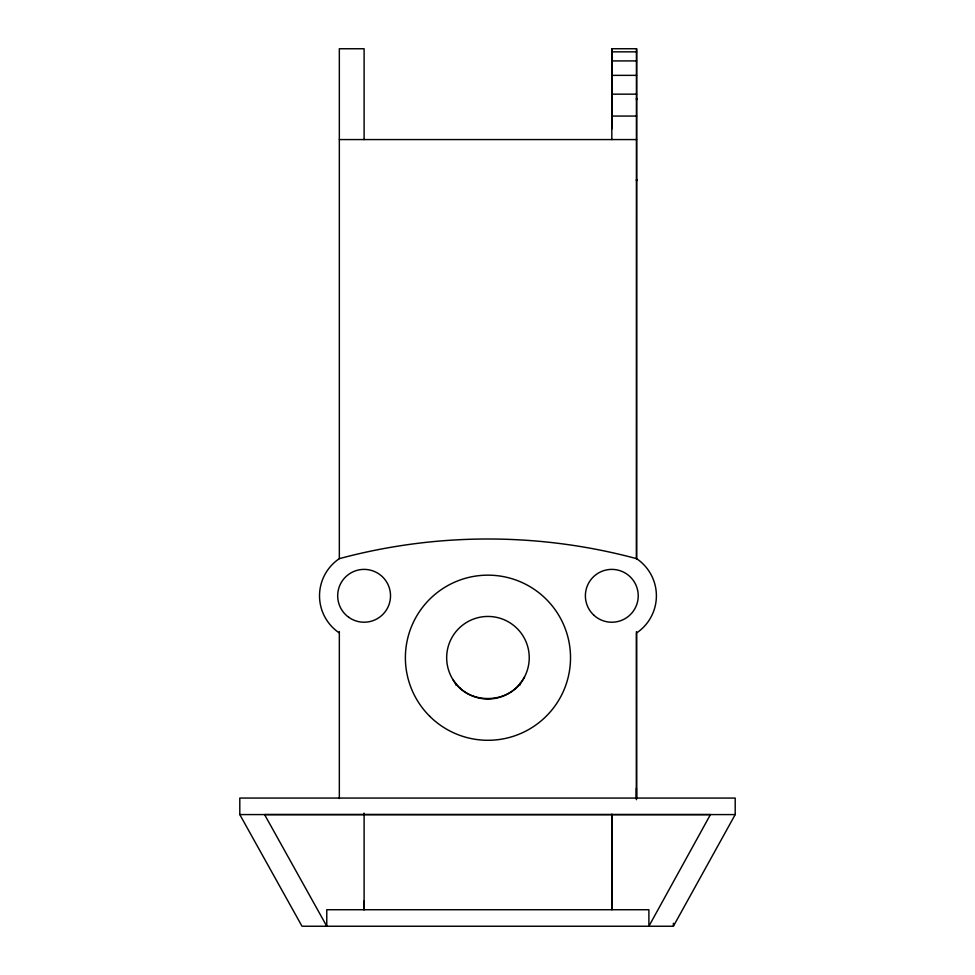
<?xml version="1.0" encoding="UTF-8"?>
<svg xmlns="http://www.w3.org/2000/svg" width="975" height="975" viewBox="0 0 975 975"><rect width="100%" height="100%" fill="white"/><g stroke="black" fill="none" stroke-linecap="round" stroke-linejoin="round"><path stroke-width="1.46" d="M239.801 814.576L239.801 798.062L735.199 798.074L735.199 814.588L673.396 926.238L302.006 926.238L239.801 814.576L735.199 814.588M364.102 901.046L364.102 909.724L364.102 813.113M611.812 128.895L611.812 48.75L636.578 48.75L636.578 558.651A44.74 44.74 0 0 1 636.578 632.958L636.578 798.098M611.788 814.149L611.776 909.76L611.8 814.612M611.825 139.571L611.812 48.75M636.468 798.306L636.443 631.617M636.492 559.199L636.578 48.75M673.396 926.238L673.396 923.24M519.699 685.401L520.577 682.5M524.526 676.869C511.192 704.328 468.646 706.095 453.082 679.831M611.812 51.846L636.578 51.846M611.812 60.925L636.578 60.913M611.812 75.355L636.578 75.355M611.825 94.161L636.578 94.161M611.825 116.062L636.578 116.062M339.337 139.571L636.578 139.571M455.313 682.5L456.178 685.401M636.395 788.105L636.395 799.695M364.102 139.583L364.102 48.75L339.337 48.75L339.337 558.651A44.74 44.74 0 0 0 339.337 632.958M339.337 631.532L339.337 798.537M339.337 558.651A571.801 571.801 0 0 1 636.578 558.651M611.812 98.292L611.812 99.694L611.812 98.292M636.578 179.449L636.578 180.863L636.578 179.449M636.578 98.292L636.578 99.694L636.578 98.292M710.434 814.588L648.887 926.238L648.887 909.724L326.771 909.724L326.771 926.238L264.566 814.576L710.434 814.588M429.573 716.113A82.57 82.57 0 0 0 567.706 679.1A82.57 82.57 0 0 0 466.586 577.968A82.57 82.57 0 0 0 429.573 716.113M348.794 617.333A26.422 26.422 0 0 0 390.402 598.297A26.422 26.422 0 0 0 353.108 571.777A26.422 26.422 0 0 0 348.794 617.333M459.993 688.106A41.279 41.279 0 0 0 528.243 666.754A41.279 41.279 0 0 0 475.629 618.333A41.279 41.279 0 0 0 459.993 688.106M593.836 615.176A26.422 26.422 0 0 0 637.565 601.685A26.422 26.422 0 0 0 604.013 570.558A26.422 26.422 0 0 0 593.836 615.176"/></g></svg>
